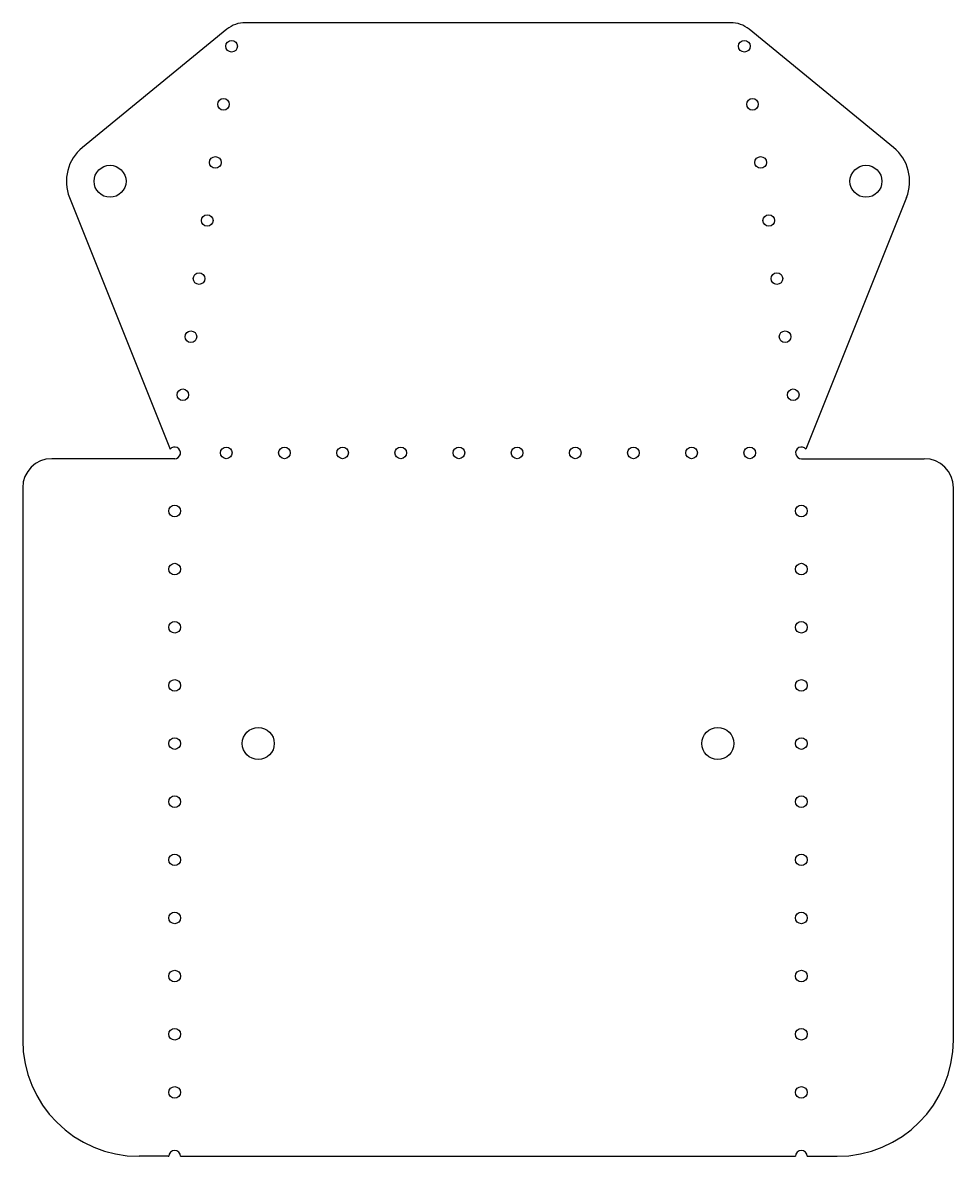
# Model space of a CAD drawing. Header units: millimetres. Extents: x 118 to 278, y 26 to 221.
import ezdxf

# ---------------------------------------------------------------- set-up
doc = ezdxf.new("R2010")
doc.units = ezdxf.units.MM
doc.layers.add('Outline', color=7, linetype='Continuous')

msp = doc.modelspace()

# ---------------------------------------------------------------- linework, layer by layer
at = {"color": 1}
for p, q in [((239.28, 220.56), (155.85, 220.56)), ((152.69, 219.43), (127.83, 199.09)), ((267.31, 199.09), (242.44, 219.43)), ((125.61, 190.5), (142.92, 147.19)), ((269.52, 190.5), (252.22, 147.19)), ((142.57, 145.57), (122.57, 145.57)), ((143.7, 145.57), (142.57, 145.57)), ((251.44, 145.57), (252.57, 145.57)), ((252.57, 145.57), (272.57, 145.57)), ((117.57, 140.57), (117.57, 45.57)), ((277.57, 45.57), (277.57, 140.57)), ((142.7, 25.57), (137.57, 25.57)), ((142.57, 25.57), (142.7, 25.57)), ((144.7, 25.57), (250.44, 25.57)), ((252.44, 25.57), (252.57, 25.57)), ((252.57, 25.57), (252.44, 25.57)), ((252.44, 25.57), (257.57, 25.57)), ((252.57, 25.57), (257.57, 25.57))]:
    msp.add_line(p, q, dxfattribs=at)
for centre in [(132.58, 193.28), (262.55, 193.28), (158.07, 96.57), (237.07, 96.57)]:
    msp.add_circle(centre, 2.75, dxfattribs=at)
for centre, radius, start, end in [((155.85, 215.56), 5, 90, 129.3007), ((239.28, 215.56), 5, 50.6993, 90), ((132.58, 193.28), 7.5, 129.3007, 201.7814), ((262.55, 193.28), 7.5, 338.2186, 50.6993), ((122.57, 140.57), 5, 90, 180), ((272.57, 140.57), 5, 0, 90), ((137.57, 45.57), 20, 180, 270), ((257.57, 45.57), 20, 270, 0)]:
    msp.add_arc(centre, radius, start, end, dxfattribs=at)
at = {"layer": 'Outline'}
for centre in [(153.49, 216.51), (241.64, 216.51), (152.09, 206.52), (243.04, 206.52), (150.69, 196.53), (244.44, 196.53), (149.29, 186.54), (245.84, 186.54), (147.89, 176.54), (247.24, 176.54), (146.49, 166.55), (248.64, 166.55), (145.1, 156.56), (250.04, 156.56), (152.57, 146.57), (162.57, 146.57), (172.57, 146.57), (182.57, 146.57), (192.57, 146.57), (202.57, 146.57), (212.57, 146.57), (222.57, 146.57), (232.57, 146.57), (242.57, 146.57), (143.7, 136.57), (251.44, 136.57), (143.7, 126.57), (251.44, 126.57), (143.7, 116.57), (251.44, 116.57), (143.7, 106.57), (251.44, 106.57), (143.7, 96.57), (251.44, 96.57), (143.7, 86.57), (251.44, 86.57), (143.7, 76.57), (251.44, 76.57), (143.7, 66.57), (251.44, 66.57), (143.7, 56.57), (251.44, 56.57), (143.7, 46.57), (251.44, 46.57), (143.7, 36.57), (251.44, 36.57)]:
    msp.add_circle(centre, 1, dxfattribs=at)
for centre, start, end in [((143.7, 146.57), 270, 141.2537), ((251.44, 146.57), 38.7463, 270), ((143.7, 25.57), 0, 180), ((251.44, 25.57), 0, 180)]:
    msp.add_arc(centre, 1, start, end, dxfattribs=at)

doc.saveas('drawing.dxf')
